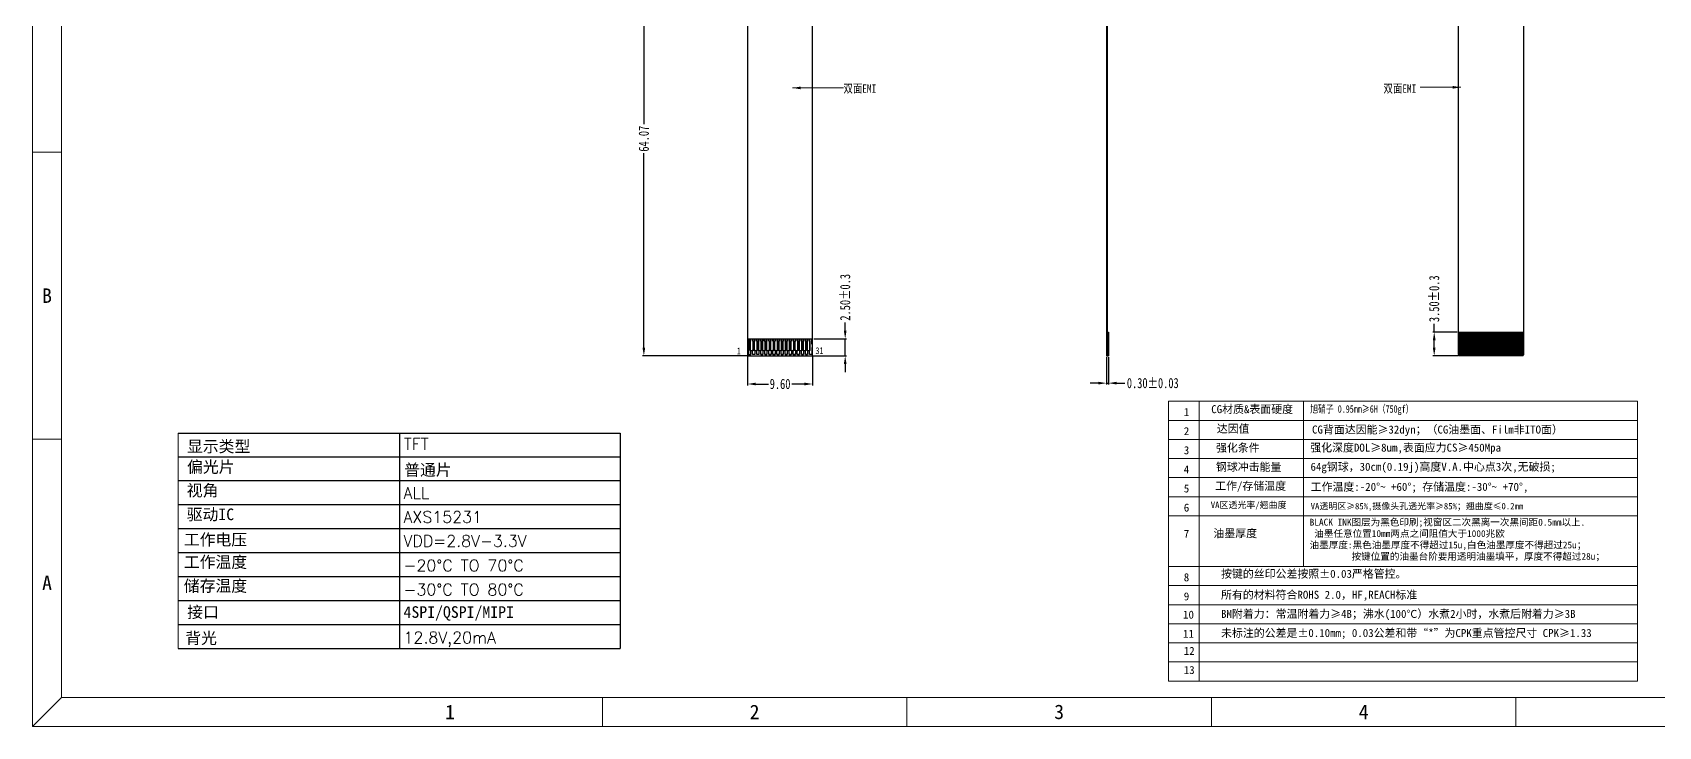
# Model space of a CAD drawing. Extents: x 7656 to 13094, y -913 to -633.
# Drawn here: x 7655.9 to 7895.9, y -913.4 to -811 of the extents above; entities that cross this region are included whole.
import ezdxf
from ezdxf.enums import TextEntityAlignment as Align

# ---------------------------------------------------------------- set-up
doc = ezdxf.new("R2010")
doc.units = 0
doc.header["$LTSCALE"] = 0.64311
doc.header["$MEASUREMENT"] = 0
doc.layers.get('0').update_dxf_attribs({"linetype": 'CONTINUOUS'})
doc.layers.get('Defpoints').update_dxf_attribs({"linetype": 'CONTINUOUS'})
doc.layers.add('', color=7, linetype='CONTINUOUS')
doc.layers.add('FPC', color=5, linetype='CONTINUOUS')
doc.layers.add('DIM', color=3, linetype='CONTINUOUS', lineweight=9)
doc.styles.add('ROMANC', font='romanc.shx', dxfattribs={"width": 0.75})
doc.styles.add('ROMANS', font='romans.shx')
doc.styles.get("Standard").update_dxf_attribs({"font": 'txt', "width": 0.8})
doc.styles.add('宋体', font='', dxfattribs={"width": 0.75})
doc.styles.add('常规', font='')
doc.styles.get('宋体').set_extended_font_data('SimSun')
doc.styles.get('常规').set_extended_font_data('SimSun')
doc.dimstyles.new('1', dxfattribs={"dimscale": 0, "dimtxt": 2, "dimasz": 1.5, "dimexe": 0.2, "dimexo": 0.2, "dimgap": 0.2, "dimtad": 0, "dimzin": 1, "dimdsep": 46, "dimtxsty": 'Standard', "dimcen": 0, "dimclrd": 256, "dimclre": 256, "dimclrt": 256, "dimadec": 0, "dimazin": 3, "dimtp": 1.2, "dimtm": 1.2, "dimtfac": 1, "dimtmove": 0, "dimatfit": 3, "dimfxl": 1, "dimtolj": 1, "dimarcsym": 0})
doc.dimstyles.new('YanXiu', dxfattribs={"dimtxt": 1.5, "dimasz": 1.2, "dimexe": 0.66, "dimexo": 0.66, "dimgap": 0.66, "dimtad": 0, "dimzin": 1, "dimdsep": 46, "dimtxsty": 'ROMANC', "dimcen": 0, "dimclrd": 3, "dimclre": 131, "dimclrt": 42, "dimazin": 2, "dimtfac": 1, "dimtofl": 0, "dimtmove": 0, "dimatfit": 3, "dimfxl": 1, "dimlwd": 5, "dimlwe": 5, "dimarcsym": 0})

# ---------------------------------------------------------------- blocks, each defined once
blk = doc.blocks.new('*D4')
at = {"layer": 'Defpoints', "color": 0, "linetype": 'ByBlock', "transparency": 16777216}
for p in [(7814.43, -858.73), (7814.73, -858.73), (7814.73, -862.76)]:
    blk.add_point(p, dxfattribs=at)
at = {"layer": 'DIM', "linetype": 'ByBlock', "lineweight": -2, "transparency": 16777216}
for p, q in [((7814.43, -858.93), (7814.43, -862.96)), ((7814.73, -858.93), (7814.73, -862.96)), ((7813.23, -862.76), (7812.03, -862.76)), ((7814.43, -862.76), (7814.73, -862.76)), ((7815.93, -862.76), (7817.13, -862.76))]:
    blk.add_line(p, q, dxfattribs=at)
at = {"layer": 'DIM', "linetype": 'ByBlock', "transparency": 16777216}
for points in [[(7813.23, -862.56), (7813.23, -862.96), (7814.43, -862.76)], [(7815.93, -862.56), (7815.93, -862.96), (7814.73, -862.76)]]:
    blk.add_solid(points, dxfattribs=at)
at = {"layer": 'DIM', "linetype": 'ByBlock', "transparency": 16777216, "insert": (7821.27, -862.76), "char_height": 1.5, "attachment_point": 5, "style": '宋体'}
blk.add_mtext('\\A1;0.30%%P0.03', dxfattribs=at)
blk = doc.blocks.new('*D5')
at = {"layer": 'Defpoints', "color": 0, "linetype": 'ByBlock', "transparency": 16777216}
for p in [(7771.06, -856.23), (7775.87, -856.23), (7770.86, -858.73)]:
    blk.add_point(p, dxfattribs=at)
at = {"layer": 'DIM', "linetype": 'ByBlock', "lineweight": -2, "transparency": 16777216}
for p, q in [((7775.87, -855.03), (7775.87, -853.83)), ((7771.26, -856.23), (7776.07, -856.23)), ((7775.87, -858.73), (7775.87, -856.23)), ((7771.06, -858.73), (7776.07, -858.73)), ((7775.87, -859.93), (7775.87, -861.13))]:
    blk.add_line(p, q, dxfattribs=at)
at = {"layer": 'DIM', "linetype": 'ByBlock', "transparency": 16777216}
for points in [[(7775.67, -855.03), (7776.07, -855.03), (7775.87, -856.23)], [(7775.67, -859.93), (7776.07, -859.93), (7775.87, -858.73)]]:
    blk.add_solid(points, dxfattribs=at)
at = {"layer": 'DIM', "linetype": 'ByBlock', "transparency": 16777216, "insert": (7775.87, -850.1), "char_height": 1.5, "attachment_point": 5, "rotation": 90, "style": '宋体'}
blk.add_mtext('\\A1;2.50%%P0.3', dxfattribs=at)
blk = doc.blocks.new('*D6')
at = {"layer": 'Defpoints', "color": 0, "linetype": 'ByBlock', "transparency": 16777216}
for p in [(7761.46, -858.53), (7771.06, -858.53), (7771.06, -862.89)]:
    blk.add_point(p, dxfattribs=at)
at = {"layer": 'DIM', "linetype": 'ByBlock', "lineweight": -2, "transparency": 16777216}
for p, q in [((7761.46, -858.73), (7761.46, -863.09)), ((7771.06, -858.73), (7771.06, -863.09)), ((7762.66, -862.89), (7764.53, -862.89)), ((7769.86, -862.89), (7768, -862.89))]:
    blk.add_line(p, q, dxfattribs=at)
at = {"layer": 'DIM', "linetype": 'ByBlock', "transparency": 16777216}
for points in [[(7762.66, -862.69), (7762.66, -863.09), (7761.46, -862.89)], [(7769.86, -862.69), (7769.86, -863.09), (7771.06, -862.89)]]:
    blk.add_solid(points, dxfattribs=at)
at = {"layer": 'DIM', "linetype": 'ByBlock', "transparency": 16777216, "insert": (7766.26, -862.89), "char_height": 1.5, "attachment_point": 5, "style": '宋体'}
blk.add_mtext('\\A1;9.60', dxfattribs=at)
blk = doc.blocks.new('*D7')
at = {"layer": 'Defpoints', "color": 0, "linetype": 'ByBlock', "transparency": 16777216}
for p in [(7862.81, -855.23), (7866.41, -855.23), (7866.61, -858.73)]:
    blk.add_point(p, dxfattribs=at)
at = {"layer": 'DIM', "linetype": 'ByBlock', "lineweight": -2, "transparency": 16777216}
for p, q in [((7862.81, -855.23), (7862.81, -854.03)), ((7866.21, -855.23), (7862.61, -855.23)), ((7862.81, -857.53), (7862.81, -856.43)), ((7866.41, -858.73), (7862.61, -858.73))]:
    blk.add_line(p, q, dxfattribs=at)
at = {"layer": 'DIM', "linetype": 'ByBlock', "transparency": 16777216}
for points in [[(7862.61, -856.43), (7863.01, -856.43), (7862.81, -855.23)], [(7862.61, -857.53), (7863.01, -857.53), (7862.81, -858.73)]]:
    blk.add_solid(points, dxfattribs=at)
at = {"layer": 'DIM', "linetype": 'ByBlock', "transparency": 16777216, "insert": (7862.81, -850.31), "char_height": 1.5, "attachment_point": 5, "rotation": 90, "style": '宋体'}
blk.add_mtext('\\A1;3.50%%P0.3', dxfattribs=at)
blk = doc.blocks.new('*D8')
at = {"layer": 'Defpoints', "color": 0, "linetype": 'ByBlock', "transparency": 16777216}
for p in [(7746.15, -794.67), (7753.4, -794.67), (7761.66, -858.73)]:
    blk.add_point(p, dxfattribs=at)
at = {"layer": 'DIM', "linetype": 'ByBlock', "lineweight": -2, "transparency": 16777216}
for p, q in [((7753.2, -794.67), (7745.95, -794.67)), ((7746.15, -795.87), (7746.15, -824.57)), ((7746.15, -857.53), (7746.15, -828.82)), ((7761.46, -858.73), (7745.95, -858.73))]:
    blk.add_line(p, q, dxfattribs=at)
at = {"layer": 'DIM', "linetype": 'ByBlock', "transparency": 16777216}
for points in [[(7745.95, -795.87), (7746.35, -795.87), (7746.15, -794.67)], [(7745.95, -857.53), (7746.35, -857.53), (7746.15, -858.73)]]:
    blk.add_solid(points, dxfattribs=at)
at = {"layer": 'DIM', "linetype": 'ByBlock', "transparency": 16777216, "insert": (7746.15, -826.7), "char_height": 1.5, "attachment_point": 5, "rotation": 90, "style": '宋体'}
blk.add_mtext('\\A1;64.07', dxfattribs=at)

msp = doc.modelspace()

# ---------------------------------------------------------------- hatches: boundary and pattern name
at = {"layer": 'FPC'}
h = msp.add_hatch(dxfattribs=at)
h.set_pattern_fill('ANSI31', color=256, style=0)
h.set_pattern_definition([(45, (0, 366.69203), (-0.0883883476, 0.0883883476), [])])
h.paths.add_polyline_path([(7876.008, -855.231), (7866.408, -855.231), (7866.408, -858.531, 0.4142136), (7866.608, -858.731), (7875.808, -858.731, 0.4142136), (7876.008, -858.531)])

# ---------------------------------------------------------------- linework, layer by layer
at = {"lineweight": 0}
for p, q in [((7655.919, -913.421), (7655.919, -659.141)), ((7660.2, -828.661), (7655.919, -828.661)), ((7660.2, -871.041), (7655.919, -871.041)), ((7660.2, -909.14), (7655.919, -913.421)), ((8050.382, -909.14), (7699.356, -909.14)), ((7740.024, -909.14), (7740.024, -913.421)), ((7784.972, -909.14), (7784.972, -913.421)), ((7829.921, -909.14), (7829.921, -913.421)), ((7874.869, -909.14), (7874.869, -913.421)), ((8097.055, -913.421), (7655.919, -913.421))]:
    msp.add_line(p, q, dxfattribs=at)
at = {"color": 0}
for points in [[(7677.418, -870.128), (7742.677, -870.128)], [(7710.097, -870.128), (7710.097, -901.913)], [(7742.677, -870.128), (7742.677, -901.913)], [(7677.418, -873.657), (7742.677, -873.657)], [(7677.418, -877.136), (7742.677, -877.136)], [(7677.418, -880.665), (7742.677, -880.665)], [(7677.418, -884.194), (7742.677, -884.194)], [(7677.418, -887.74), (7742.677, -887.74)], [(7677.418, -891.285), (7742.677, -891.285)], [(7677.418, -894.83), (7742.677, -894.83)], [(7677.418, -898.376), (7742.677, -898.376)], [(7677.418, -901.913), (7742.677, -901.913)]]:
    msp.add_lwpolyline(points, dxfattribs=at)
at = {"layer": 'DIM', "color": 0, "linetype": 'ByBlock', "lineweight": 0}
for p, q in [((7660.2, -909.14), (7660.2, -663.422)), ((7772.299, -909.14), (7660.2, -909.14))]:
    msp.add_line(p, q, dxfattribs=at)
at = {"layer": 'DIM', "color": 0, "lineweight": 0}
msp.add_line((7677.418, -901.913), (7677.418, -870.128), dxfattribs=at)
at = {"layer": 'DIM', "linetype": 'ByBlock'}
for points in [[(7823.576, -906.725), (7823.576, -865.433), (7892.815, -865.433), (7892.815, -906.725)], [(7828.097, -865.433), (7828.097, -906.725)]]:
    msp.add_lwpolyline(points, dxfattribs=at)
at = {"layer": 'DIM', "linetype": 'ByBlock', "flags": 128}
for points in [[(7843.532, -865.433), (7843.532, -889.811)], [(7892.815, -868.252), (7823.576, -868.252)], [(7892.815, -871.071), (7823.576, -871.071)], [(7892.815, -873.89), (7823.576, -873.89)], [(7892.815, -876.709), (7823.576, -876.709)], [(7892.815, -879.528), (7823.576, -879.528)], [(7892.815, -882.347), (7823.576, -882.347)], [(7892.815, -889.811), (7823.576, -889.811)], [(7892.815, -892.63), (7823.576, -892.63)], [(7892.815, -895.449), (7823.576, -895.449)], [(7892.815, -898.268), (7823.576, -898.268)], [(7892.815, -901.087), (7823.576, -901.087)], [(7892.815, -903.906), (7823.576, -903.906)], [(7892.815, -906.725), (7823.576, -906.725)]]:
    msp.add_lwpolyline(points, dxfattribs=at)
at = {"layer": 'FPC'}
for p, q in [((7814.431, -792.886), (7814.431, -858.731)), ((7814.551, -792.886), (7814.551, -858.731)), ((7814.431, -813.486), (7814.551, -813.486)), ((7814.551, -855.231), (7814.731, -855.231)), ((7814.731, -855.231), (7814.731, -858.731)), ((7866.408, -855.231), (7876.008, -855.231)), ((7814.431, -858.731), (7814.551, -858.731)), ((7814.551, -858.731), (7814.731, -858.731))]:
    msp.add_line(p, q, dxfattribs=at)
for points in [[(7759.927, -794.263), (7759.927, -796.544, -0.4142136), (7759.427, -797.044), (7756.747, -797.044, 0.4142136), (7756.247, -797.544), (7756.247, -808.231, 0.4142136), (7756.747, -808.731), (7760.964, -808.731, -0.4142136), (7761.464, -809.231), (7761.464, -858.531, 0.4142136), (7761.664, -858.731), (7770.864, -858.731, 0.4142136), (7771.064, -858.531), (7771.064, -809.231, -0.4142136), (7771.564, -808.731), (7774.056, -808.731, 0.4142136), (7774.556, -808.231), (7774.556, -792.886), (7759.366, -792.886), (7759.366, -793.364, 0.2867876), (7759.646, -793.813, -0.2867876)], [(7863.417, -808.731, -0.4142136), (7862.917, -808.231), (7862.917, -792.886), (7878.107, -792.886), (7878.107, -793.364, -0.2867876), (7877.826, -793.813, 0.2867876), (7877.545, -794.263), (7877.545, -796.544, 0.4142136), (7878.045, -797.044), (7880.725, -797.044, -0.4142136), (7881.225, -797.544), (7881.225, -808.231, -0.4142136), (7880.725, -808.731), (7876.508, -808.731, 0.4142136), (7876.008, -809.231), (7876.008, -858.531, -0.4142136), (7875.808, -858.731), (7866.608, -858.731, -0.4142136), (7866.408, -858.531), (7866.408, -809.231, 0.4142136), (7865.908, -808.731)]]:
    msp.add_lwpolyline(points, format="xyb", close=True, dxfattribs=at)
for points in [[(7761.464, -856.231), (7771.064, -856.231)], [(7761.614, -856.231), (7761.614, -856.981), (7761.531, -856.981), (7761.531, -857.481), (7761.604, -857.481), (7761.604, -858.531), (7761.924, -858.531), (7761.924, -857.981), (7761.814, -857.881), (7761.814, -856.631), (7761.864, -856.481), (7761.864, -856.231)], [(7762.164, -856.231), (7762.164, -856.481), (7762.224, -856.631), (7762.224, -857.881), (7762.114, -857.981), (7762.014, -857.981), (7761.904, -857.881), (7761.904, -856.631), (7761.964, -856.481), (7761.964, -856.231)], [(7762.464, -856.231), (7762.464, -856.481), (7762.414, -856.631), (7762.414, -857.881), (7762.524, -857.981), (7762.524, -858.531), (7762.204, -858.531), (7762.204, -857.981), (7762.314, -857.881), (7762.314, -856.631), (7762.264, -856.481), (7762.264, -856.231)], [(7762.764, -856.231), (7762.764, -856.481), (7762.824, -856.631), (7762.824, -857.881), (7762.714, -857.981), (7762.614, -857.981), (7762.504, -857.881), (7762.504, -856.631), (7762.564, -856.481), (7762.564, -856.231)], [(7763.064, -856.231), (7763.064, -856.481), (7763.014, -856.631), (7763.014, -857.881), (7763.124, -857.981), (7763.124, -858.531), (7762.804, -858.531), (7762.804, -857.981), (7762.914, -857.881), (7762.914, -856.631), (7762.864, -856.481), (7762.864, -856.231)], [(7763.364, -856.231), (7763.364, -856.481), (7763.424, -856.631), (7763.424, -857.881), (7763.314, -857.981), (7763.214, -857.981), (7763.104, -857.881), (7763.104, -856.631), (7763.164, -856.481), (7763.164, -856.231)], [(7763.664, -856.231), (7763.664, -856.481), (7763.614, -856.631), (7763.614, -857.881), (7763.724, -857.981), (7763.724, -858.531), (7763.404, -858.531), (7763.404, -857.981), (7763.514, -857.881), (7763.514, -856.631), (7763.464, -856.481), (7763.464, -856.231)], [(7764.024, -856.631), (7764.024, -857.881), (7763.914, -857.981), (7763.814, -857.981), (7763.704, -857.881), (7763.704, -856.631), (7763.764, -856.481), (7763.764, -856.231)], [(7764.024, -856.632), (7763.964, -856.481), (7763.964, -856.231)], [(7764.264, -856.231), (7764.264, -856.481), (7764.214, -856.631), (7764.214, -857.881), (7764.324, -857.981), (7764.324, -858.531), (7764.004, -858.531), (7764.004, -857.981), (7764.114, -857.881), (7764.114, -856.631), (7764.064, -856.481), (7764.064, -856.231)], [(7764.564, -856.231), (7764.564, -856.481), (7764.624, -856.631), (7764.624, -857.881), (7764.514, -857.981), (7764.414, -857.981), (7764.304, -857.881), (7764.304, -856.631), (7764.364, -856.481), (7764.364, -856.231)], [(7764.864, -856.231), (7764.864, -856.481), (7764.814, -856.631), (7764.814, -857.881), (7764.924, -857.981), (7764.924, -858.531), (7764.604, -858.531), (7764.604, -857.981), (7764.714, -857.881), (7764.714, -856.631), (7764.664, -856.481), (7764.664, -856.231)], [(7765.164, -856.231), (7765.164, -856.481), (7765.224, -856.631), (7765.224, -857.881), (7765.114, -857.981), (7765.014, -857.981), (7764.904, -857.881), (7764.904, -856.631), (7764.964, -856.481), (7764.964, -856.231)], [(7765.464, -856.231), (7765.464, -856.481), (7765.414, -856.631), (7765.414, -857.881), (7765.524, -857.981), (7765.524, -858.531), (7765.204, -858.531), (7765.204, -857.981), (7765.314, -857.881), (7765.314, -856.631), (7765.264, -856.481), (7765.264, -856.231)], [(7765.764, -856.231), (7765.764, -856.481), (7765.824, -856.631), (7765.824, -857.881), (7765.714, -857.981), (7765.614, -857.981), (7765.504, -857.881), (7765.504, -856.631), (7765.564, -856.481), (7765.564, -856.231)], [(7766.064, -856.231), (7766.064, -856.481), (7766.014, -856.631), (7766.014, -857.881), (7766.124, -857.981), (7766.124, -858.531), (7765.804, -858.531), (7765.804, -857.981), (7765.914, -857.881), (7765.914, -856.631), (7765.864, -856.481), (7765.864, -856.231)], [(7766.364, -856.231), (7766.364, -856.481), (7766.424, -856.631), (7766.424, -857.881), (7766.314, -857.981), (7766.214, -857.981), (7766.104, -857.881), (7766.104, -856.631), (7766.164, -856.481), (7766.164, -856.231)], [(7766.664, -856.231), (7766.664, -856.481), (7766.614, -856.631), (7766.614, -857.881), (7766.724, -857.981), (7766.724, -858.531), (7766.404, -858.531), (7766.404, -857.981), (7766.514, -857.881), (7766.514, -856.631), (7766.464, -856.481), (7766.464, -856.231)], [(7766.964, -856.231), (7766.964, -856.481), (7767.024, -856.631), (7767.024, -857.881), (7766.914, -857.981), (7766.814, -857.981), (7766.704, -857.881), (7766.704, -856.631), (7766.764, -856.481), (7766.764, -856.231)], [(7767.264, -856.231), (7767.264, -856.481), (7767.214, -856.631), (7767.214, -857.881), (7767.324, -857.981), (7767.324, -858.531), (7767.004, -858.531), (7767.004, -857.981), (7767.114, -857.881), (7767.114, -856.631), (7767.064, -856.481), (7767.064, -856.231)], [(7767.564, -856.231), (7767.564, -856.481), (7767.624, -856.631), (7767.624, -857.881), (7767.514, -857.981), (7767.414, -857.981), (7767.304, -857.881), (7767.304, -856.631), (7767.364, -856.481), (7767.364, -856.231)], [(7767.864, -856.231), (7767.864, -856.481), (7767.814, -856.631), (7767.814, -857.881), (7767.924, -857.981), (7767.924, -858.531), (7767.604, -858.531), (7767.604, -857.981), (7767.714, -857.881), (7767.714, -856.631), (7767.664, -856.481), (7767.664, -856.231)], [(7768.164, -856.231), (7768.164, -856.481), (7768.224, -856.631), (7768.224, -857.881), (7768.114, -857.981), (7768.014, -857.981), (7767.904, -857.881), (7767.904, -856.631), (7767.964, -856.481), (7767.964, -856.231)], [(7768.464, -856.231), (7768.464, -856.481), (7768.414, -856.631), (7768.414, -857.881), (7768.524, -857.981), (7768.524, -858.531), (7768.204, -858.531), (7768.204, -857.981), (7768.314, -857.881), (7768.314, -856.631), (7768.264, -856.481), (7768.264, -856.231)], [(7768.764, -856.231), (7768.764, -856.481), (7768.824, -856.631), (7768.824, -857.881), (7768.714, -857.981), (7768.614, -857.981), (7768.504, -857.881), (7768.504, -856.631), (7768.564, -856.481), (7768.564, -856.231)], [(7769.064, -856.231), (7769.064, -856.481), (7769.014, -856.631), (7769.014, -857.881), (7769.124, -857.981), (7769.124, -858.531), (7768.804, -858.531), (7768.804, -857.981), (7768.914, -857.881), (7768.914, -856.631), (7768.864, -856.481), (7768.864, -856.231)], [(7769.364, -856.231), (7769.364, -856.481), (7769.424, -856.631), (7769.424, -857.881), (7769.314, -857.981), (7769.214, -857.981), (7769.104, -857.881), (7769.104, -856.631), (7769.164, -856.481), (7769.164, -856.231)], [(7769.664, -856.231), (7769.664, -856.481), (7769.614, -856.631), (7769.614, -857.881), (7769.724, -857.981), (7769.724, -858.531), (7769.404, -858.531), (7769.404, -857.981), (7769.514, -857.881), (7769.514, -856.631), (7769.464, -856.481), (7769.464, -856.231)], [(7769.964, -856.231), (7769.964, -856.481), (7770.024, -856.631), (7770.024, -857.881), (7769.914, -857.981), (7769.814, -857.981), (7769.704, -857.881), (7769.704, -856.631), (7769.764, -856.481), (7769.764, -856.231)], [(7770.264, -856.231), (7770.264, -856.481), (7770.214, -856.631), (7770.214, -857.881), (7770.324, -857.981), (7770.324, -858.531), (7770.004, -858.531), (7770.004, -857.981), (7770.114, -857.881), (7770.114, -856.631), (7770.064, -856.481), (7770.064, -856.231)], [(7770.564, -856.231), (7770.564, -856.481), (7770.624, -856.631), (7770.624, -857.881), (7770.514, -857.981), (7770.414, -857.981), (7770.304, -857.881), (7770.304, -856.631), (7770.364, -856.481), (7770.364, -856.231)], [(7770.914, -856.231), (7770.914, -856.981), (7770.998, -856.981), (7770.998, -857.481), (7770.924, -857.481), (7770.924, -858.531), (7770.604, -858.531), (7770.604, -857.981), (7770.714, -857.881), (7770.714, -856.631), (7770.664, -856.481), (7770.664, -856.231)], [(7763.414, -858.531), (7763.724, -858.531)], [(7764.014, -858.531), (7764.314, -858.531)], [(7764.614, -858.531), (7764.914, -858.531)], [(7765.214, -858.531), (7765.514, -858.531)], [(7765.814, -858.531), (7766.114, -858.531)], [(7766.414, -858.531), (7766.714, -858.531)], [(7767.014, -858.531), (7767.324, -858.531)], [(7767.614, -858.531), (7767.914, -858.531)], [(7768.214, -858.531), (7768.514, -858.531)], [(7768.814, -858.531), (7769.114, -858.531)], [(7769.404, -858.531), (7769.714, -858.531)], [(7770.014, -858.531), (7770.324, -858.531)]]:
    msp.add_lwpolyline(points, dxfattribs=at)

# ---------------------------------------------------------------- texts
at = {"color": 0}
for s, height, style, p in [('显示类型', 1.7114, '宋体', (7678.73, -872.955)), ('TFT', 1.7114, 'ROMANS', (7710.727, -872.617)), ('偏光片', 1.7114, '宋体', (7678.73, -875.971)), ('普通片 ', 1.7114, '宋体', (7710.777, -876.418)), ('视角', 1.7114, '宋体', (7678.681, -879.451)), ('ALL', 1.7114, 'ROMANS', (7710.678, -879.835)), ('驱动IC', 1.7114, '宋体', (7678.681, -882.98)), ('AXS15231', 1.7114, 'ROMANS', (7710.678, -883.364)), ('工作电压', 1.7114, '宋体', (7678.259, -886.711)), ('VDD=2.8V-3.3V', 1.71139, 'ROMANS', (7710.678, -886.909)), ('工作温度', 1.7114, '宋体', (7678.259, -890.014)), ('-20%%DC TO 70%%DC  ', 1.71139, 'ROMANS', (7710.678, -890.526)), ('储存温度', 1.7114, '宋体', (7678.259, -893.533)), ('-30%%DC TO 80%%DC', 1.71139, 'ROMANS', (7710.678, -894.072)), ('接口', 1.7114, '宋体', (7678.749, -897.392)), ('4SPI/QSPI/MIPI', 1.71139, '宋体', (7710.678, -897.392)), ('背光', 1.7114, '宋体', (7678.468, -901.227)), ('12.8V,20mA', 1.7114, 'ROMANS', (7710.678, -901.154))]:
    msp.add_text(s, height=height, dxfattribs=dict(at, style=style)).set_placement(p)
at = {"lineweight": 0, "flags": 2}
for tag, text, p in [('B', 'B', (7658.06, -849.851)), ('A', 'A', (7658.06, -892.231)), ('1', '1', (7717.55, -911.28)), ('2', '2', (7762.498, -911.28)), ('3', '3', (7807.446, -911.28)), ('4', '4', (7852.395, -911.28))]:
    msp.add_attdef(tag, text=text, height=2.14, dxfattribs=at).set_placement(p, align=Align.MIDDLE)
at = {"layer": 'DIM', "color": 1, "char_height": 1.25, "width": 25.57171, "attachment_point": 3}
for insert in [(7780.446, -818.669), (7860.153, -818.669)]:
    msp.add_mtext('{\\fKaiTi|b0|i0|c134|p49;双面EMI}', dxfattribs=dict(at, insert=insert))
at = {"layer": 'DIM', "ltscale": 0.01, "char_height": 1, "width": 0.85229, "attachment_point": 3}
for s, insert in [('1', (7760.466, -857.523)), ('31', (7772.675, -857.474))]:
    msp.add_mtext(s, dxfattribs=dict(at, insert=insert))
at = {"layer": 'DIM', "linetype": 'ByBlock', "ltscale": 0.05, "attachment_point": 1}
for s, insert, char_height, width, style in [('{\\C4;CG材质&表面硬度}', (7829.896, -866.016), 1.18116, 13.75098, '常规'), ('{\\C1;旭硝子\\C4; 0.95mm}≥6H{\\C4;（750gf）}', (7844.506, -866.024), 1.1029, 39.19665, '宋体'), ('1', (7825.846, -866.437), 1.181, 5.03314, '常规'), ('达因值', (7830.726, -868.893), 1.1812, 11.10351, '常规'), ('2', (7825.846, -869.256), 1.181, 5.03314, '常规'), ('CG背面达因能≥32dyn；（CG油墨面、Film非ITO面）', (7844.78, -869.023), 1.18116, 44.29928, '常规'), ('3', (7825.846, -872.075), 1.181, 5.03314, '常规'), ('{\\C4;强化条件}', (7830.594, -871.712), 1.1812, 11.10351, '常规'), ('强化深度DOL≥8um,表面应力CS≥450Mpa', (7844.513, -871.687), 1.18116, 73.8624, '常规'), ('4', (7825.846, -874.894), 1.181, 5.03314, '常规'), ('{\\C4;钢球冲击能量}', (7830.594, -874.531), 1.18116, 11.10351, '常规'), ('{\\C4;64g钢球，30cm(0.19j)高度V.A.中心点3次,无破损;}', (7844.552, -874.508), 1.18116, 47.67474, '常规'), ('5', (7825.846, -877.713), 1.181, 5.03314, '常规'), ('工作/存储温度', (7830.475, -877.336), 1.1812, 17.71759, '常规'), ('{\\C4;工作温度:-20°~ +60°; 存储温度:-30°~ +70°,}', (7844.575, -877.473), 1.18116, 59.89332, '常规'), ('6', (7825.846, -880.532), 1.181, 5.03314, '常规'), ('{\\C4;VA区透光率/翘曲度}', (7829.827, -880.258), 0.94493, 12.968, '常规'), ('VA透明区≥85%,摄像头孔透光率≥85%；{\\C4;翘曲度}≤0.2{\\C4;mm}', (7844.575, -880.445), 0.94493, 38.38101, '常规'), ('{\\C4;BLACK\\fSimSun|b0|i0|c238|p2; \\fSimSun|b0|i0|c134|p2;INK图层为黑色印刷;}视窗区二次黑离一次黑间距0.5{\\C4;mm以上}.\\P {\\C1;油墨任意位置10mm两点之间阻值大于1000兆欧\\C4; \\P}油墨厚度:黑色油墨厚度不得超过15u,白色油墨厚度不得超过25u；\\P         按键位置的油墨台阶要用透明油墨填平，厚度不得超过28u；', (7844.424, -882.772), 1.00989, 68.0394, '常规'), ('7', (7825.846, -884.404), 1.181, 5.03314, '常规'), ('{\\C4;油墨厚度}', (7830.218, -884.334), 1.1812, 16.21, '常规'), ('按键的丝印公差按照±0.03严格管控。', (7831.344, -890.301), 1.18116, 52.45804, '常规'), ('8', (7825.846, -890.815), 1.181, 5.03314, '常规'), ('9', (7825.846, -893.634), 1.181, 5.03314, '常规'), ('所有的材料符合ROHS 2.0，HF,REACH标准', (7831.344, -893.401), 1.18116, 44.29928, '常规'), ('10', (7825.739, -896.332), 1.1812, 5.03314, '常规'), ('BM附着力：常温附着力≥4B；沸水(100℃）水煮2小时，水煮后附着力≥3B', (7831.344, -896.22), 1.18116, 55.13886, '常规'), ('11', (7825.739, -899.151), 1.1812, 5.03314, '常规'), ('未标注的公差是±0.10mm; 0.03公差和带“*”为CPK重点管控尺寸 CPK≥1.33', (7831.344, -899.039), 1.18116, 59.20081, '常规'), ('12', (7825.846, -901.682), 1.1812, 5.03314, '常规'), ('13', (7825.846, -904.501), 1.1812, 5.03314, '常规')]:
    msp.add_mtext(s, dxfattribs=dict(at, insert=insert, char_height=char_height, width=width, style=style))

# ---------------------------------------------------------------- dimensions: what is measured, and where the dimension line sits
at = {"layer": 'DIM', "color": 1, "linetype": 'ByBlock'}
dim = msp.add_linear_dim(base=(7746.153967764, -794.666067158), p1=(7761.664335898, -858.731067158), p2=(7753.404335858, -794.666067158), angle=90, dimstyle='1', override={"dimscale": 1, "dimtxt": 1.5, "dimasz": 1.2, "dimtxsty": '宋体'}, dxfattribs=at)
dim.commit()
dim.dimension.update_dxf_attribs({"geometry": '*D8', "text_midpoint": (7746.153967764, -826.698567158)})
for base, p1, p2, picture, middle in [((7775.872, -856.231), (7770.864, -858.731), (7771.064, -856.231), '*D5', (7775.872, -850.102)), ((7862.808, -855.231), (7866.608, -858.731), (7866.408, -855.231), '*D7', (7862.808, -850.308))]:
    dim = msp.add_linear_dim(base=base, p1=p1, p2=p2, angle=90, text='<>%%P0.3', dimstyle='1', override={"dimscale": 1, "dimtxt": 1.5, "dimasz": 1.2, "dimtxsty": '宋体'}, dxfattribs=at)
    dim.commit()
    dim.dimension.update_dxf_attribs({"geometry": picture, "text_midpoint": middle})
dim = msp.add_linear_dim(base=(7771.064, -862.886), p1=(7761.464, -858.531), p2=(7771.064, -858.531), dimstyle='1', override={"dimscale": 1, "dimtxt": 1.5, "dimasz": 1.2, "dimtxsty": '宋体'}, dxfattribs=at)
dim.commit()
dim.dimension.update_dxf_attribs({"geometry": '*D6', "text_midpoint": (7766.264, -862.886)})
dim = msp.add_linear_dim(base=(7814.731, -862.758), p1=(7814.431, -858.731), p2=(7814.731, -858.731), text='<>%%P0.03', dimstyle='1', override={"dimscale": 1, "dimtxt": 1.5, "dimasz": 1.2, "dimtxsty": '宋体'}, dxfattribs=at)
dim.commit()
dim.dimension.update_dxf_attribs({"geometry": '*D4', "text_midpoint": (7821.265, -862.758)})

# ---------------------------------------------------------------- leaders
at = {"layer": ''}
for points in [[(7768.083, -819.203), (7775.616, -819.203)], [(7866.754, -819.111), (7860.737, -819.111)]]:
    msp.add_leader(points, dimstyle='YanXiu', dxfattribs=at)

doc.saveas('drawing.dxf')
